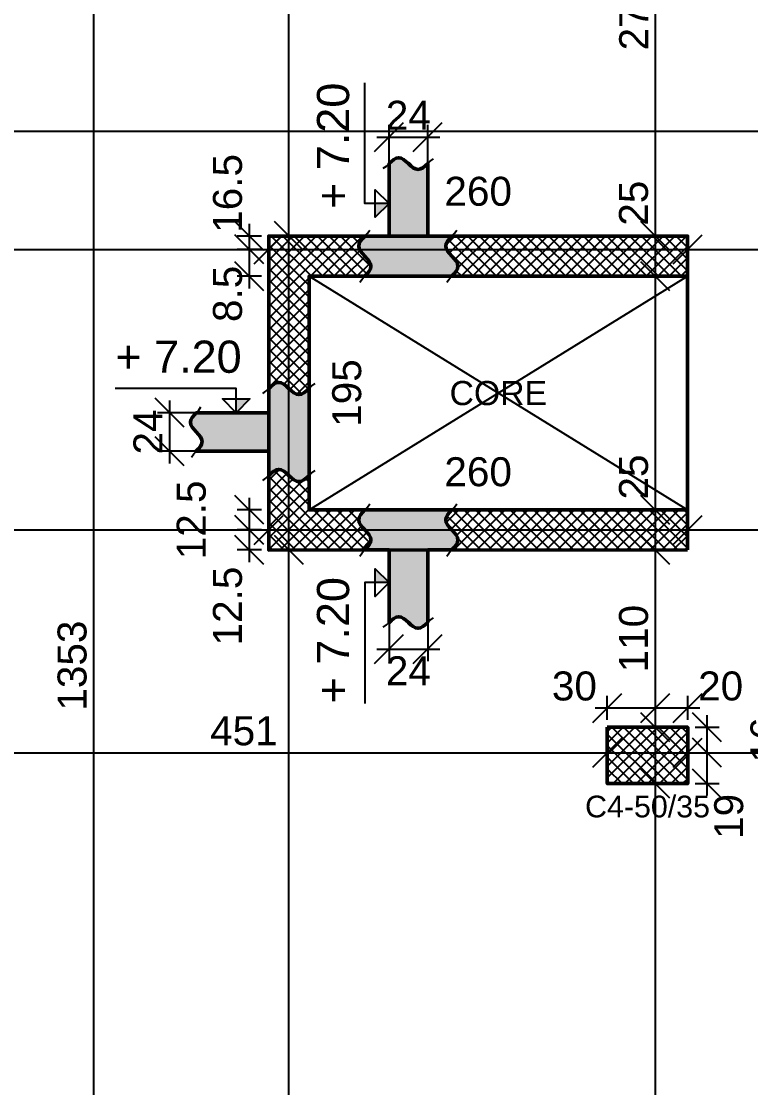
# Model space of a CAD drawing. Header units: millimetres. Extents: x -231 to 4719, y -2977 to 4533.
# Drawn here: x 434 to 887, y 3048 to 3711 of the extents above; entities that cross this region are included whole.
import ezdxf
from ezdxf.enums import TextEntityAlignment as Align

# ---------------------------------------------------------------- set-up
doc = ezdxf.new("R2010")
doc.units = ezdxf.units.MM
for name, color, linetype, lineweight in [('COLUMN', 4, 'Continuous', 50), ('OPENING', 90, 'Continuous', 50), ('WALL', 1, 'Continuous', 50)]:
    doc.layers.add(name, color=color, linetype=linetype, lineweight=lineweight)
for name, color, linetype in [('FW_AXIS', 7, 'Continuous'), ('FW_COLUMN_HATCH', 8, 'Continuous'), ('FW_DIM', 7, 'Continuous'), ('FW_OPENING', 1, 'Continuous'), ('FW_TEXT', 7, 'Continuous'), ('FW_WALL_HATCH', 8, 'Continuous'), ('FW_WALL_SECTION', 8, 'Continuous')]:
    doc.layers.add(name, color=color, linetype=linetype)
doc.styles.add('REBAR_TXT', font='arial.ttf')
doc.styles.get("Standard").update_dxf_attribs({"font": 'arial.ttf'})
doc.dimstyles.new('FW_DIM', dxfattribs={"dimtxt": 18, "dimasz": 9, "dimexe": 7.5, "dimexo": 4.5, "dimgap": 4.5, "dimtad": 1, "dimdec": 0, "dimtxsty": 'Standard', "dimtsz": 9, "dimcen": 2.5, "dimdle": 7.5, "dimclrd": 256, "dimclre": 256, "dimclrt": 7, "dimazin": 3, "dimtfac": 1, "dimtmove": 2, "dimatfit": 3})

# ---------------------------------------------------------------- blocks, each defined once
blk = doc.blocks.new('_OBLIQUE')
at = {"color": 0, "linetype": 'BYBLOCK'}
blk.add_line((-0.5, -0.5), (0.5, 0.5), dxfattribs=at)
blk = doc.blocks.new('*D4')
for p, q in [((662.7, 3377.88), (662.7, 3313.38)), ((686.7, 3377.88), (686.7, 3313.38)), ((655.2, 3320.88), (694.2, 3320.88))]:
    blk.add_line(p, q)
at = {"layer": 'Defpoints'}
for p in [(662.7, 3382.38), (686.7, 3382.38), (662.7, 3320.88)]:
    blk.add_point(p, dxfattribs=at)
at = {"layer": 'FW_DIM', "xscale": 18, "yscale": 18}
for p in [(662.7, 3320.88), (686.7, 3320.88)]:
    blk.add_blockref('_OBLIQUE', p, dxfattribs=at)
at = {"layer": 'FW_DIM', "color": 7, "insert": (674.7, 3307.38), "char_height": 18, "attachment_point": 5}
blk.add_mtext('24', dxfattribs=at)
blk = doc.blocks.new('*D5')
for p, q in [((662.7, 3581.83), (662.7, 3646.33)), ((686.7, 3581.83), (686.7, 3646.33)), ((655.2, 3638.83), (694.2, 3638.83))]:
    blk.add_line(p, q)
at = {"layer": 'Defpoints'}
for p in [(662.7, 3638.83), (662.7, 3577.33), (686.7, 3577.33)]:
    blk.add_point(p, dxfattribs=at)
at = {"layer": 'FW_DIM', "xscale": 18, "yscale": 18}
for p in [(662.7, 3638.83), (686.7, 3638.83)]:
    blk.add_blockref('_OBLIQUE', p, dxfattribs=at)
at = {"layer": 'FW_DIM', "color": 7, "insert": (674.7, 3652.33), "char_height": 18, "attachment_point": 5}
blk.add_mtext('24', dxfattribs=at)
blk = doc.blocks.new('*D6')
for p, q in [((526.51, 3436.16), (526.51, 3475.16)), ((583.51, 3467.66), (519.01, 3467.66)), ((583.51, 3443.66), (519.01, 3443.66))]:
    blk.add_line(p, q)
at = {"layer": 'Defpoints'}
for p in [(588.01, 3467.66), (526.51, 3443.66), (588.01, 3443.66)]:
    blk.add_point(p, dxfattribs=at)
at = {"layer": 'FW_DIM', "xscale": 18, "yscale": 18, "rotation": 90}
for p in [(526.51, 3467.66), (526.51, 3443.66)]:
    blk.add_blockref('_OBLIQUE', p, dxfattribs=at)
at = {"layer": 'FW_DIM', "color": 7, "insert": (513.01, 3455.66), "char_height": 18, "attachment_point": 5, "rotation": 90}
blk.add_mtext('24', dxfattribs=at)
blk = doc.blocks.new('*D43')
for p, q in [((576.01, 3374.88), (576.01, 3402.35)), ((583.51, 3394.85), (568.51, 3394.85)), ((583.51, 3382.38), (568.51, 3382.38))]:
    blk.add_line(p, q)
at = {"layer": 'Defpoints'}
for p in [(588.01, 3394.85), (576.01, 3382.38), (588.01, 3382.38)]:
    blk.add_point(p, dxfattribs=at)
at = {"layer": 'FW_DIM', "xscale": 18, "yscale": 18, "rotation": 90}
for p in [(576.01, 3394.85), (576.01, 3382.38)]:
    blk.add_blockref('_OBLIQUE', p, dxfattribs=at)
at = {"layer": 'FW_DIM', "color": 7, "insert": (562.51, 3347.58), "char_height": 18, "attachment_point": 5, "rotation": 90}
blk.add_mtext('12.5', dxfattribs=at)
blk = doc.blocks.new('*D44')
for p, q in [((576.01, 3387.35), (576.01, 3414.82)), ((583.51, 3407.32), (568.51, 3407.32)), ((583.51, 3394.85), (568.51, 3394.85))]:
    blk.add_line(p, q)
at = {"layer": 'Defpoints'}
for p in [(588.01, 3407.32), (576.01, 3394.85), (588.01, 3394.85)]:
    blk.add_point(p, dxfattribs=at)
at = {"layer": 'FW_DIM', "xscale": 18, "yscale": 18, "rotation": 90}
for p in [(576.01, 3407.32), (576.01, 3394.85)]:
    blk.add_blockref('_OBLIQUE', p, dxfattribs=at)
at = {"layer": 'FW_DIM', "color": 7, "insert": (540.01, 3401.08), "char_height": 18, "attachment_point": 5, "rotation": 90}
blk.add_mtext('12.5', dxfattribs=at)
blk = doc.blocks.new('*D45')
for p, q in [((576.01, 3544.85), (576.01, 3576.52)), ((583.51, 3569.02), (568.51, 3569.02)), ((583.51, 3552.35), (568.51, 3552.35))]:
    blk.add_line(p, q)
at = {"layer": 'Defpoints'}
for p in [(588.01, 3569.02), (576.01, 3552.35), (588.01, 3552.35)]:
    blk.add_point(p, dxfattribs=at)
at = {"layer": 'FW_DIM', "xscale": 18, "yscale": 18, "rotation": 90}
for p in [(576.01, 3569.02), (576.01, 3552.35)]:
    blk.add_blockref('_OBLIQUE', p, dxfattribs=at)
at = {"layer": 'FW_DIM', "color": 7, "insert": (562.51, 3603.82), "char_height": 18, "attachment_point": 5, "rotation": 90}
blk.add_mtext('16.5', dxfattribs=at)
blk = doc.blocks.new('*D46')
for p, q in [((576.01, 3561.52), (576.01, 3584.83)), ((583.51, 3577.33), (568.51, 3577.33)), ((583.51, 3569.02), (568.51, 3569.02))]:
    blk.add_line(p, q)
at = {"layer": 'Defpoints'}
for p in [(588.01, 3577.33), (576.01, 3569.02), (588.01, 3569.02)]:
    blk.add_point(p, dxfattribs=at)
at = {"layer": 'FW_DIM', "xscale": 18, "yscale": 18, "rotation": 90}
for p in [(576.01, 3577.33), (576.01, 3569.02)]:
    blk.add_blockref('_OBLIQUE', p, dxfattribs=at)
at = {"layer": 'FW_DIM', "color": 7, "insert": (562.51, 3541.42), "char_height": 18, "attachment_point": 5, "rotation": 90}
blk.add_mtext('8.5', dxfattribs=at)
blk = doc.blocks.new('*D69')
for p, q in [((798.2, 3276.82), (798.2, 3291.82)), ((828.11, 3276.82), (828.11, 3291.82)), ((790.7, 3284.32), (835.61, 3284.32))]:
    blk.add_line(p, q)
at = {"layer": 'Defpoints'}
for p in [(798.2, 3284.32), (798.2, 3272.32), (828.11, 3272.32)]:
    blk.add_point(p, dxfattribs=at)
at = {"layer": 'FW_DIM', "xscale": 18, "yscale": 18}
for p in [(798.2, 3284.32), (828.11, 3284.32)]:
    blk.add_blockref('_OBLIQUE', p, dxfattribs=at)
at = {"layer": 'FW_DIM', "color": 7, "insert": (777.8, 3297.82), "char_height": 18, "attachment_point": 5}
blk.add_mtext('30', dxfattribs=at)
blk = doc.blocks.new('*D70')
for p, q in [((828.11, 3276.82), (828.11, 3291.82)), ((848.21, 3276.82), (848.21, 3291.82)), ((820.61, 3284.32), (855.71, 3284.32))]:
    blk.add_line(p, q)
at = {"layer": 'Defpoints'}
for p in [(828.11, 3284.32), (828.11, 3272.32), (848.21, 3272.32)]:
    blk.add_point(p, dxfattribs=at)
at = {"layer": 'FW_DIM', "xscale": 18, "yscale": 18}
for p in [(828.11, 3284.32), (848.21, 3284.32)]:
    blk.add_blockref('_OBLIQUE', p, dxfattribs=at)
at = {"layer": 'FW_DIM', "color": 7, "insert": (868.61, 3297.82), "char_height": 18, "attachment_point": 5}
blk.add_mtext('20', dxfattribs=at)
blk = doc.blocks.new('*D71')
for p, q in [((860.21, 3229.84), (860.21, 3263.99)), ((852.71, 3256.49), (867.71, 3256.49)), ((852.71, 3237.34), (867.71, 3237.34))]:
    blk.add_line(p, q)
at = {"layer": 'Defpoints'}
for p in [(848.21, 3256.49), (848.21, 3237.34), (860.21, 3237.34)]:
    blk.add_point(p, dxfattribs=at)
at = {"layer": 'FW_DIM', "xscale": 18, "yscale": 18, "rotation": 90}
for p in [(860.21, 3256.49), (860.21, 3237.34)]:
    blk.add_blockref('_OBLIQUE', p, dxfattribs=at)
at = {"layer": 'FW_DIM', "color": 7, "insert": (873.71, 3216.94), "char_height": 18, "attachment_point": 5, "rotation": 90}
blk.add_mtext('19', dxfattribs=at)
blk = doc.blocks.new('*D72')
for p, q in [((860.21, 3248.99), (860.21, 3279.82)), ((852.71, 3272.32), (867.71, 3272.32)), ((852.71, 3256.49), (867.71, 3256.49))]:
    blk.add_line(p, q)
at = {"layer": 'Defpoints'}
for p in [(848.21, 3272.32), (848.21, 3256.49), (860.21, 3256.49)]:
    blk.add_point(p, dxfattribs=at)
at = {"layer": 'FW_DIM', "xscale": 18, "yscale": 18, "rotation": 90}
for p in [(860.21, 3272.32), (860.21, 3256.49)]:
    blk.add_blockref('_OBLIQUE', p, dxfattribs=at)
at = {"layer": 'FW_DIM', "color": 7, "insert": (896.21, 3264.4), "char_height": 18, "attachment_point": 5, "rotation": 90}
blk.add_mtext('16', dxfattribs=at)
blk = doc.blocks.new('*D82')
for p, q in [((347, 3260.99), (347, 3263.99)), ((798.2, 3260.99), (798.2, 3263.99)), ((339.5, 3256.49), (805.7, 3256.49))]:
    blk.add_line(p, q)
at = {"layer": 'Defpoints'}
for p in [(347, 3256.49), (347, 3256.49), (798.2, 3256.49)]:
    blk.add_point(p, dxfattribs=at)
at = {"layer": 'FW_DIM', "xscale": 18, "yscale": 18}
for p in [(347, 3256.49), (798.2, 3256.49)]:
    blk.add_blockref('_OBLIQUE', p, dxfattribs=at)
at = {"layer": 'FW_DIM', "color": 7, "insert": (572.6, 3269.99), "char_height": 18, "attachment_point": 5}
blk.add_mtext('451', dxfattribs=at)
blk = doc.blocks.new('*D83')
for p, q in [((798.2, 3260.99), (798.2, 3263.99)), ((848.21, 3260.99), (848.21, 3263.99)), ((790.7, 3256.49), (855.71, 3256.49))]:
    blk.add_line(p, q)
at = {"layer": 'Defpoints'}
for p in [(798.2, 3256.49), (798.2, 3256.49), (848.21, 3256.49)]:
    blk.add_point(p, dxfattribs=at)
at = {"layer": 'FW_DIM', "xscale": 18, "yscale": 18}
for p in [(798.2, 3256.49), (848.21, 3256.49)]:
    blk.add_blockref('_OBLIQUE', p, dxfattribs=at)
blk = doc.blocks.new('*D84')
for p, q in [((848.21, 3260.99), (848.21, 3263.99)), ((997.99, 3260.99), (997.99, 3263.99)), ((840.71, 3256.49), (1005.49, 3256.49))]:
    blk.add_line(p, q)
at = {"layer": 'Defpoints'}
for p in [(848.21, 3256.49), (848.21, 3256.49), (997.99, 3256.49)]:
    blk.add_point(p, dxfattribs=at)
at = {"layer": 'FW_DIM', "xscale": 18, "yscale": 18}
for p in [(848.21, 3256.49), (997.99, 3256.49)]:
    blk.add_blockref('_OBLIQUE', p, dxfattribs=at)
at = {"layer": 'FW_DIM', "color": 7, "insert": (963.34, 3242.99), "char_height": 18, "attachment_point": 5}
blk.add_mtext('150', dxfattribs=at)
blk = doc.blocks.new('*D88')
for p, q in [((0, 3399.35), (0, 3402.35)), ((588.01, 3399.35), (588.01, 3402.35)), ((-7.5, 3394.85), (595.51, 3394.85))]:
    blk.add_line(p, q)
at = {"layer": 'Defpoints'}
for p in [(0, 3394.85), (0, 3394.85), (588.01, 3394.85)]:
    blk.add_point(p, dxfattribs=at)
at = {"layer": 'FW_DIM', "xscale": 18, "yscale": 18}
for p in [(0, 3394.85), (588.01, 3394.85)]:
    blk.add_blockref('_OBLIQUE', p, dxfattribs=at)
at = {"layer": 'FW_DIM', "color": 7, "insert": (294.01, 3408.35), "char_height": 18, "attachment_point": 5}
blk.add_mtext('588', dxfattribs=at)
blk = doc.blocks.new('*D89')
for p, q in [((588.01, 3399.35), (588.01, 3402.35)), ((848.07, 3399.35), (848.07, 3402.35)), ((580.51, 3394.85), (855.57, 3394.85))]:
    blk.add_line(p, q)
at = {"layer": 'Defpoints'}
for p in [(588.01, 3394.85), (588.01, 3394.85), (848.07, 3394.85)]:
    blk.add_point(p, dxfattribs=at)
at = {"layer": 'FW_DIM', "xscale": 18, "yscale": 18}
for p in [(588.01, 3394.85), (848.07, 3394.85)]:
    blk.add_blockref('_OBLIQUE', p, dxfattribs=at)
at = {"layer": 'FW_DIM', "color": 7, "insert": (718.04, 3430.85), "char_height": 18, "attachment_point": 5}
blk.add_mtext('260', dxfattribs=at)
blk = doc.blocks.new('*D90')
for p, q in [((848.07, 3399.35), (848.07, 3402.35)), ((998.01, 3399.35), (998.01, 3402.35)), ((840.57, 3394.85), (1005.51, 3394.85))]:
    blk.add_line(p, q)
at = {"layer": 'Defpoints'}
for p in [(848.07, 3394.85), (848.07, 3394.85), (998.01, 3394.85)]:
    blk.add_point(p, dxfattribs=at)
at = {"layer": 'FW_DIM', "xscale": 18, "yscale": 18}
for p in [(848.07, 3394.85), (998.01, 3394.85)]:
    blk.add_blockref('_OBLIQUE', p, dxfattribs=at)
at = {"layer": 'FW_DIM', "color": 7, "insert": (963.34, 3408.35), "char_height": 18, "attachment_point": 5}
blk.add_mtext('150', dxfattribs=at)
blk = doc.blocks.new('*D92')
for p, q in [((217.67, 3573.52), (217.67, 3576.52)), ((588.01, 3573.52), (588.01, 3576.52)), ((210.17, 3569.02), (595.51, 3569.02))]:
    blk.add_line(p, q)
at = {"layer": 'Defpoints'}
for p in [(217.67, 3569.02), (217.67, 3569.02), (588.01, 3569.02)]:
    blk.add_point(p, dxfattribs=at)
at = {"layer": 'FW_DIM', "xscale": 18, "yscale": 18}
for p in [(217.67, 3569.02), (588.01, 3569.02)]:
    blk.add_blockref('_OBLIQUE', p, dxfattribs=at)
at = {"layer": 'FW_DIM', "color": 7, "insert": (402.84, 3582.52), "char_height": 18, "attachment_point": 5}
blk.add_mtext('370', dxfattribs=at)
blk = doc.blocks.new('*D93')
for p, q in [((588.01, 3573.52), (588.01, 3576.52)), ((848.1, 3573.52), (848.1, 3576.52)), ((580.51, 3569.02), (855.6, 3569.02))]:
    blk.add_line(p, q)
at = {"layer": 'Defpoints'}
for p in [(588.01, 3569.02), (588.01, 3569.02), (848.1, 3569.02)]:
    blk.add_point(p, dxfattribs=at)
at = {"layer": 'FW_DIM', "xscale": 18, "yscale": 18}
for p in [(588.01, 3569.02), (848.1, 3569.02)]:
    blk.add_blockref('_OBLIQUE', p, dxfattribs=at)
at = {"layer": 'FW_DIM', "color": 7, "insert": (718.06, 3605.02), "char_height": 18, "attachment_point": 5}
blk.add_mtext('260', dxfattribs=at)
blk = doc.blocks.new('*D94')
for p, q in [((848.1, 3573.52), (848.1, 3576.52)), ((998.01, 3573.52), (998.01, 3576.52)), ((840.6, 3569.02), (1005.51, 3569.02))]:
    blk.add_line(p, q)
at = {"layer": 'Defpoints'}
for p in [(848.1, 3569.02), (848.1, 3569.02), (998.01, 3569.02)]:
    blk.add_point(p, dxfattribs=at)
at = {"layer": 'FW_DIM', "xscale": 18, "yscale": 18}
for p in [(848.1, 3569.02), (998.01, 3569.02)]:
    blk.add_blockref('_OBLIQUE', p, dxfattribs=at)
at = {"layer": 'FW_DIM', "color": 7, "insert": (923.06, 3582.52), "char_height": 18, "attachment_point": 5}
blk.add_mtext('150', dxfattribs=at)
blk = doc.blocks.new('*D99')
for p, q in [((307.81, 3646.92), (307.81, 3649.92)), ((1568.99, 3646.92), (1568.99, 3649.92)), ((300.31, 3642.42), (1576.49, 3642.42))]:
    blk.add_line(p, q)
at = {"layer": 'Defpoints'}
for p in [(307.81, 3642.42), (307.81, 3642.42), (1568.99, 3642.42)]:
    blk.add_point(p, dxfattribs=at)
at = {"layer": 'FW_DIM', "xscale": 18, "yscale": 18}
for p in [(307.81, 3642.42), (1568.99, 3642.42)]:
    blk.add_blockref('_OBLIQUE', p, dxfattribs=at)
at = {"layer": 'FW_DIM', "color": 7, "insert": (938.4, 3655.92), "char_height": 18, "attachment_point": 5}
blk.add_mtext('1261', dxfattribs=at)
blk = doc.blocks.new('*D117')
for p, q in [((479.51, 2626.33), (479.51, 3994.81)), ((475.01, 3987.31), (472.01, 3987.31)), ((475.01, 2633.83), (472.01, 2633.83))]:
    blk.add_line(p, q)
at = {"layer": 'Defpoints'}
for p in [(479.51, 3987.31), (479.51, 2633.83), (479.51, 2633.83)]:
    blk.add_point(p, dxfattribs=at)
at = {"layer": 'FW_DIM', "xscale": 18, "yscale": 18, "rotation": 90}
for p in [(479.51, 3987.31), (479.51, 2633.83)]:
    blk.add_blockref('_OBLIQUE', p, dxfattribs=at)
at = {"layer": 'FW_DIM', "color": 7, "insert": (466.01, 3310.57), "char_height": 18, "attachment_point": 5, "rotation": 90}
blk.add_mtext('1353', dxfattribs=at)
blk = doc.blocks.new('*D121')
for p, q in [((600.53, 2645.35), (600.53, 3389.86)), ((596.03, 3382.36), (593.03, 3382.36)), ((596.03, 2652.85), (593.03, 2652.85))]:
    blk.add_line(p, q)
at = {"layer": 'Defpoints'}
for p in [(600.53, 3382.36), (600.53, 2652.85), (600.53, 2652.85)]:
    blk.add_point(p, dxfattribs=at)
at = {"layer": 'FW_DIM', "xscale": 18, "yscale": 18, "rotation": 90}
for p in [(600.53, 3382.36), (600.53, 2652.85)]:
    blk.add_blockref('_OBLIQUE', p, dxfattribs=at)
at = {"layer": 'FW_DIM', "color": 7, "insert": (587.03, 3017.61), "char_height": 18, "attachment_point": 5, "rotation": 90}
blk.add_mtext('730', dxfattribs=at)
blk = doc.blocks.new('*D122')
for p, q in [((600.53, 3374.86), (600.53, 3584.83)), ((596.03, 3577.33), (593.03, 3577.33)), ((596.03, 3382.36), (593.03, 3382.36))]:
    blk.add_line(p, q)
at = {"layer": 'Defpoints'}
for p in [(600.53, 3577.33), (600.53, 3382.36), (600.53, 3382.36)]:
    blk.add_point(p, dxfattribs=at)
at = {"layer": 'FW_DIM', "xscale": 18, "yscale": 18, "rotation": 90}
for p in [(600.53, 3577.33), (600.53, 3382.36)]:
    blk.add_blockref('_OBLIQUE', p, dxfattribs=at)
at = {"layer": 'FW_DIM', "color": 7, "insert": (636.53, 3479.85), "char_height": 18, "attachment_point": 5, "rotation": 90}
blk.add_mtext('195', dxfattribs=at)
blk = doc.blocks.new('*D123')
for p, q in [((600.53, 3569.83), (600.53, 4214.79)), ((596.03, 4207.29), (593.03, 4207.29)), ((596.03, 3577.33), (593.03, 3577.33))]:
    blk.add_line(p, q)
at = {"layer": 'Defpoints'}
for p in [(600.53, 4207.29), (600.53, 3577.33), (600.53, 3577.33)]:
    blk.add_point(p, dxfattribs=at)
at = {"layer": 'FW_DIM', "xscale": 18, "yscale": 18, "rotation": 90}
for p in [(600.53, 4207.29), (600.53, 3577.33)]:
    blk.add_blockref('_OBLIQUE', p, dxfattribs=at)
at = {"layer": 'FW_DIM', "color": 7, "insert": (587.03, 3892.31), "char_height": 18, "attachment_point": 5, "rotation": 90}
blk.add_mtext('630', dxfattribs=at)
blk = doc.blocks.new('*D125')
for p, q in [((828.11, 2645.35), (828.11, 3244.84)), ((823.61, 3237.34), (820.61, 3237.34)), ((823.61, 2652.85), (820.61, 2652.85))]:
    blk.add_line(p, q)
at = {"layer": 'Defpoints'}
for p in [(828.11, 3237.34), (828.11, 2652.85), (828.11, 2652.85)]:
    blk.add_point(p, dxfattribs=at)
at = {"layer": 'FW_DIM', "xscale": 18, "yscale": 18, "rotation": 90}
for p in [(828.11, 3237.34), (828.11, 2652.85)]:
    blk.add_blockref('_OBLIQUE', p, dxfattribs=at)
at = {"layer": 'FW_DIM', "color": 7, "insert": (814.61, 2838.04), "char_height": 18, "attachment_point": 5, "rotation": 90}
blk.add_mtext('584', dxfattribs=at)
blk = doc.blocks.new('*D126')
for p, q in [((828.11, 3229.84), (828.11, 3279.82)), ((823.61, 3272.32), (820.61, 3272.32)), ((823.61, 3237.34), (820.61, 3237.34))]:
    blk.add_line(p, q)
at = {"layer": 'Defpoints'}
for p in [(828.11, 3272.32), (828.11, 3237.34), (828.11, 3237.34)]:
    blk.add_point(p, dxfattribs=at)
at = {"layer": 'FW_DIM', "xscale": 18, "yscale": 18, "rotation": 90}
for p in [(828.11, 3272.32), (828.11, 3237.34)]:
    blk.add_blockref('_OBLIQUE', p, dxfattribs=at)
blk = doc.blocks.new('*D127')
for p, q in [((828.11, 3264.82), (828.11, 3389.88)), ((823.61, 3382.38), (820.61, 3382.38)), ((823.61, 3272.32), (820.61, 3272.32))]:
    blk.add_line(p, q)
at = {"layer": 'Defpoints'}
for p in [(828.11, 3382.38), (828.11, 3272.32), (828.11, 3272.32)]:
    blk.add_point(p, dxfattribs=at)
at = {"layer": 'FW_DIM', "xscale": 18, "yscale": 18, "rotation": 90}
for p in [(828.11, 3382.38), (828.11, 3272.32)]:
    blk.add_blockref('_OBLIQUE', p, dxfattribs=at)
at = {"layer": 'FW_DIM', "color": 7, "insert": (814.61, 3327.35), "char_height": 18, "attachment_point": 5, "rotation": 90}
blk.add_mtext('110', dxfattribs=at)
blk = doc.blocks.new('*D128')
for p, q in [((828.11, 3374.88), (828.11, 3414.81)), ((823.61, 3407.31), (820.61, 3407.31)), ((823.61, 3382.38), (820.61, 3382.38))]:
    blk.add_line(p, q)
at = {"layer": 'Defpoints'}
for p in [(828.11, 3407.31), (828.11, 3382.38), (828.11, 3382.38)]:
    blk.add_point(p, dxfattribs=at)
at = {"layer": 'FW_DIM', "xscale": 18, "yscale": 18, "rotation": 90}
for p in [(828.11, 3407.31), (828.11, 3382.38)]:
    blk.add_blockref('_OBLIQUE', p, dxfattribs=at)
at = {"layer": 'FW_DIM', "color": 7, "insert": (814.61, 3427.71), "char_height": 18, "attachment_point": 5, "rotation": 90}
blk.add_mtext('25', dxfattribs=at)
blk = doc.blocks.new('*D129')
for p, q in [((828.11, 3544.85), (828.11, 3584.83)), ((823.61, 3577.33), (820.61, 3577.33)), ((823.61, 3552.35), (820.61, 3552.35))]:
    blk.add_line(p, q)
at = {"layer": 'Defpoints'}
for p in [(828.11, 3577.33), (828.11, 3552.35), (828.11, 3552.35)]:
    blk.add_point(p, dxfattribs=at)
at = {"layer": 'FW_DIM', "xscale": 18, "yscale": 18, "rotation": 90}
for p in [(828.11, 3577.33), (828.11, 3552.35)]:
    blk.add_blockref('_OBLIQUE', p, dxfattribs=at)
at = {"layer": 'FW_DIM', "color": 7, "insert": (814.61, 3597.73), "char_height": 18, "attachment_point": 5, "rotation": 90}
blk.add_mtext('25', dxfattribs=at)
blk = doc.blocks.new('*D130')
for p, q in [((828.11, 3569.83), (828.11, 3857.33)), ((823.61, 3849.83), (820.61, 3849.83)), ((823.61, 3577.33), (820.61, 3577.33))]:
    blk.add_line(p, q)
at = {"layer": 'Defpoints'}
for p in [(828.11, 3849.83), (828.11, 3577.33), (828.11, 3577.33)]:
    blk.add_point(p, dxfattribs=at)
at = {"layer": 'FW_DIM', "xscale": 18, "yscale": 18, "rotation": 90}
for p in [(828.11, 3849.83), (828.11, 3577.33)]:
    blk.add_blockref('_OBLIQUE', p, dxfattribs=at)
at = {"layer": 'FW_DIM', "color": 7, "insert": (814.61, 3713.58), "char_height": 18, "attachment_point": 5, "rotation": 90}
blk.add_mtext('272', dxfattribs=at)

msp = doc.modelspace()

# ---------------------------------------------------------------- hatches: boundary and pattern name
at = {"layer": 'FW_COLUMN_HATCH'}
h = msp.add_hatch(dxfattribs=at)
h.set_pattern_fill('ANSI37', scale=1.6)
h.paths.add_polyline_path([(798.2, 3272.32), (848.21, 3272.32), (848.21, 3237.34), (798.2, 3237.34), (798.2, 3272.32)])
at = {"layer": 'FW_WALL_HATCH'}
h = msp.add_hatch(dxfattribs=at)
h.set_pattern_fill('ANSI37', scale=1.6)
h.paths.add_polyline_path([(613.04, 3552.35), (613.04, 3482.66), (611.48, 3481.23), (609.91, 3480.01), (608.35, 3479.19), (606.79, 3478.91), (605.22, 3479.19), (603.66, 3480.01), (602.09, 3481.23), (600.53, 3482.66), (598.96, 3484.1), (597.4, 3485.32), (595.83, 3486.13), (594.27, 3486.42), (592.71, 3486.13), (591.14, 3485.32), (589.58, 3484.1), (588.01, 3482.66), (588.01, 3577.33), (647.7, 3577.33), (646.27, 3575.77), (645.05, 3574.21), (644.24, 3572.65), (643.95, 3571.09), (644.24, 3569.53), (645.05, 3567.96), (646.27, 3566.4), (647.7, 3564.84), (649.13, 3563.28), (650.35, 3561.72), (651.16, 3560.16), (651.45, 3558.6), (651.16, 3557.04), (650.35, 3555.48), (649.13, 3553.92), (647.7, 3552.35), (701.7, 3552.35), (703.13, 3553.92), (704.35, 3555.48), (705.16, 3557.04), (705.45, 3558.6), (705.16, 3560.16), (704.35, 3561.72), (703.13, 3563.28), (701.7, 3564.84), (700.27, 3566.4), (699.05, 3567.96), (698.24, 3569.53), (697.95, 3571.09), (698.24, 3572.65), (699.05, 3574.21), (700.27, 3575.77), (701.7, 3577.33), (848.1, 3577.33), (848.1, 3552.35), (613.04, 3552.35)])
h = msp.add_hatch(dxfattribs=at)
h.set_pattern_fill('ANSI37', scale=1.6)
h.paths.add_polyline_path([(613.04, 3407.31), (647.7, 3407.31), (646.27, 3405.76), (645.05, 3404.2), (644.24, 3402.64), (643.96, 3401.08), (644.24, 3399.52), (645.05, 3397.96), (646.27, 3396.41), (647.7, 3394.85), (649.13, 3393.29), (650.34, 3391.73), (651.16, 3390.17), (651.44, 3388.61), (651.16, 3387.05), (650.34, 3385.49), (649.13, 3383.94), (647.7, 3382.38), (662.7, 3382.38), (662.7, 3382.37), (588.01, 3382.36), (588.01, 3428.66), (589.58, 3430.1), (591.14, 3431.32), (592.71, 3432.13), (594.27, 3432.42), (595.83, 3432.13), (597.4, 3431.32), (598.96, 3430.1), (600.53, 3428.66), (602.09, 3427.23), (603.66, 3426.01), (605.22, 3425.19), (606.79, 3424.91), (608.35, 3425.19), (609.91, 3426.01), (611.48, 3427.23), (613.04, 3428.66), (613.04, 3407.31)])
h = msp.add_hatch(dxfattribs=at)
h.set_pattern_fill('ANSI37', scale=1.6)
h.paths.add_polyline_path([(848.07, 3407.33), (848.07, 3407.31), (848.07, 3382.39), (847.99, 3382.39), (686.7, 3382.37), (686.7, 3382.38), (701.7, 3382.38), (703.13, 3383.94), (704.34, 3385.49), (705.16, 3387.05), (705.44, 3388.61), (705.16, 3390.17), (704.34, 3391.73), (703.13, 3393.29), (701.7, 3394.85), (700.27, 3396.41), (699.05, 3397.96), (698.24, 3399.52), (697.96, 3401.08), (698.24, 3402.64), (699.05, 3404.2), (700.27, 3405.76), (701.7, 3407.32), (691.38, 3407.32), (848.07, 3407.33)])
at = {"layer": 'FW_WALL_SECTION'}
h = msp.add_hatch(color=8, dxfattribs=at)
h.dxf.hatch_style = 1
h.paths.add_polyline_path([(647.7, 3552.35), (649.13, 3553.92), (650.35, 3555.48), (651.16, 3557.04), (651.45, 3558.6), (651.16, 3560.16), (650.35, 3561.72), (649.13, 3563.28), (647.7, 3564.84), (646.27, 3566.4), (645.05, 3567.96), (644.24, 3569.53), (643.95, 3571.09), (644.24, 3572.65), (645.05, 3574.21), (646.27, 3575.77), (647.7, 3577.33), (662.7, 3577.33), (662.7, 3622.33), (664.2, 3623.71), (665.7, 3624.88), (667.2, 3625.66), (668.7, 3625.93), (670.2, 3625.66), (671.7, 3624.88), (673.2, 3623.71), (674.7, 3622.33), (676.2, 3620.95), (677.7, 3619.79), (679.2, 3619.01), (680.7, 3618.73), (682.2, 3619.01), (683.7, 3619.79), (685.2, 3620.95), (686.7, 3622.33), (686.7, 3577.33), (701.7, 3577.33), (700.27, 3575.77), (699.05, 3574.21), (698.24, 3572.65), (697.95, 3571.09), (698.24, 3569.53), (699.05, 3567.96), (700.27, 3566.4), (701.7, 3564.84), (703.13, 3563.28), (704.35, 3561.72), (705.16, 3560.16), (705.45, 3558.6), (705.16, 3557.04), (704.35, 3555.48), (703.13, 3553.92), (701.7, 3552.35), (647.7, 3552.35)])
h = msp.add_hatch(color=7, dxfattribs=at)
h.dxf.hatch_style = 1
h.paths.add_polyline_path([(662.7, 3597.58), (654.15, 3589.03), (654.15, 3597.58)])
h = msp.add_hatch(color=8, dxfattribs=at)
h.dxf.hatch_style = 1
h.paths.add_polyline_path([(543.01, 3443.66), (544.39, 3445.16), (545.56, 3446.66), (546.34, 3448.16), (546.61, 3449.66), (546.34, 3451.16), (545.56, 3452.66), (544.39, 3454.16), (543.01, 3455.66), (541.64, 3457.16), (540.47, 3458.66), (539.69, 3460.16), (539.41, 3461.66), (539.69, 3463.16), (540.47, 3464.66), (541.64, 3466.16), (543.01, 3467.66), (588.01, 3467.66), (588.01, 3482.66), (589.58, 3484.1), (591.14, 3485.32), (592.71, 3486.13), (594.27, 3486.42), (595.83, 3486.13), (597.4, 3485.32), (598.96, 3484.1), (600.53, 3482.66), (602.09, 3481.23), (603.66, 3480.01), (605.22, 3479.19), (606.79, 3478.91), (608.35, 3479.19), (609.91, 3480.01), (611.48, 3481.23), (613.04, 3482.66), (613.04, 3428.66), (611.48, 3427.23), (609.91, 3426.01), (608.35, 3425.19), (606.79, 3424.91), (605.22, 3425.19), (603.66, 3426.01), (602.09, 3427.23), (600.53, 3428.66), (598.96, 3430.1), (597.4, 3431.32), (595.83, 3432.13), (594.27, 3432.42), (592.71, 3432.13), (591.14, 3431.32), (589.58, 3430.1), (588.01, 3428.66), (588.01, 3443.66), (543.01, 3443.66)])
h = msp.add_hatch(color=7, dxfattribs=at)
h.dxf.hatch_style = 1
h.paths.add_polyline_path([(567.76, 3467.66), (576.31, 3476.21), (567.76, 3476.21)])
h = msp.add_hatch(color=8, dxfattribs=at)
h.dxf.hatch_style = 1
h.paths.add_polyline_path([(686.7, 3337.38), (685.2, 3336), (683.7, 3334.83), (682.2, 3334.05), (680.7, 3333.78), (679.2, 3334.05), (677.7, 3334.83), (676.2, 3336), (674.7, 3337.38), (673.2, 3338.75), (671.7, 3339.92), (670.2, 3340.7), (668.7, 3340.98), (667.2, 3340.7), (665.7, 3339.92), (664.2, 3338.75), (662.7, 3337.38), (662.7, 3382.38), (647.7, 3382.38), (649.13, 3383.94), (650.34, 3385.49), (651.16, 3387.05), (651.44, 3388.61), (651.16, 3390.17), (650.34, 3391.73), (649.13, 3393.29), (647.7, 3394.85), (646.27, 3396.41), (645.05, 3397.96), (644.24, 3399.52), (643.96, 3401.08), (644.24, 3402.64), (645.05, 3404.2), (646.27, 3405.76), (647.7, 3407.32), (701.7, 3407.32), (700.27, 3405.76), (699.05, 3404.2), (698.24, 3402.64), (697.96, 3401.08), (698.24, 3399.52), (699.05, 3397.96), (700.27, 3396.41), (701.7, 3394.85), (703.13, 3393.29), (704.34, 3391.73), (705.16, 3390.17), (705.44, 3388.61), (705.16, 3387.05), (704.34, 3385.49), (703.13, 3383.94), (701.7, 3382.38), (686.7, 3382.38), (686.7, 3337.38)])
h = msp.add_hatch(color=7, dxfattribs=at)
h.dxf.hatch_style = 1
h.paths.add_polyline_path([(662.7, 3362.13), (654.15, 3370.68), (654.15, 3362.13)])

# ---------------------------------------------------------------- linework, layer by layer
at = {"layer": 'COLUMN'}
msp.add_lwpolyline([(798.2, 3272.32), (848.21, 3272.32), (848.21, 3237.34), (798.2, 3237.34)], close=True, dxfattribs=at)
at = {"layer": 'FW_AXIS', "color": 8}
for p, q in [((479.51, 2617.31), (479.51, 4207.31)), ((600.53, 2617.31), (600.53, 4207.31)), ((828.11, 2617.31), (828.11, 4207.31)), ((0, 3642.42), (1569.04, 3642.42)), ((0, 3569.02), (1569.04, 3569.02)), ((0, 3394.85), (1569.04, 3394.85)), ((0, 3256.49), (1569.04, 3256.49))]:
    msp.add_line(p, q, dxfattribs=at)
at = {"layer": 'FW_OPENING'}
for p, q in [((613.04, 3407.31), (848.1, 3552.35)), ((613.04, 3552.35), (848.1, 3407.31))]:
    msp.add_line(p, q, dxfattribs=at)
at = {"layer": 'FW_WALL_SECTION'}
for points in [[(662.7, 3597.58), (647.7, 3597.58), (647.7, 3672.58)], [(567.76, 3467.66), (567.76, 3482.66), (492.76, 3482.66)], [(662.7, 3362.13), (647.7, 3362.13), (647.7, 3287.13)]]:
    msp.add_lwpolyline(points, dxfattribs=at)
at = {"layer": 'FW_WALL_SECTION', "lineweight": 50}
for points in [[(647.7, 3552.35), (649.13, 3553.92), (650.35, 3555.48), (651.16, 3557.04), (651.45, 3558.6), (651.16, 3560.16), (650.35, 3561.72), (649.13, 3563.28), (647.7, 3564.84), (646.27, 3566.4), (645.05, 3567.96), (644.24, 3569.53), (643.95, 3571.09), (644.24, 3572.65), (645.05, 3574.21), (646.27, 3575.77), (647.7, 3577.33), (662.7, 3577.33), (662.7, 3622.33), (664.2, 3623.71), (665.7, 3624.88), (667.2, 3625.66), (668.7, 3625.93), (670.2, 3625.66), (671.7, 3624.88), (673.2, 3623.71), (674.7, 3622.33), (676.2, 3620.95), (677.7, 3619.79), (679.2, 3619.01), (680.7, 3618.73), (682.2, 3619.01), (683.7, 3619.79), (685.2, 3620.95), (686.7, 3622.33), (686.7, 3577.33), (701.7, 3577.33), (700.27, 3575.77), (699.05, 3574.21), (698.24, 3572.65), (697.95, 3571.09), (698.24, 3569.53), (699.05, 3567.96), (700.27, 3566.4), (701.7, 3564.84), (703.13, 3563.28), (704.35, 3561.72), (705.16, 3560.16), (705.45, 3558.6), (705.16, 3557.04), (704.35, 3555.48), (703.13, 3553.92), (701.7, 3552.35), (647.7, 3552.35)], [(543.01, 3443.66), (544.39, 3445.16), (545.56, 3446.66), (546.34, 3448.16), (546.61, 3449.66), (546.34, 3451.16), (545.56, 3452.66), (544.39, 3454.16), (543.01, 3455.66), (541.64, 3457.16), (540.47, 3458.66), (539.69, 3460.16), (539.41, 3461.66), (539.69, 3463.16), (540.47, 3464.66), (541.64, 3466.16), (543.01, 3467.66), (588.01, 3467.66), (588.01, 3482.66), (589.58, 3484.1), (591.14, 3485.32), (592.71, 3486.13), (594.27, 3486.42), (595.83, 3486.13), (597.4, 3485.32), (598.96, 3484.1), (600.53, 3482.66), (602.09, 3481.23), (603.66, 3480.01), (605.22, 3479.19), (606.79, 3478.91), (608.35, 3479.19), (609.91, 3480.01), (611.48, 3481.23), (613.04, 3482.66), (613.04, 3428.66), (611.48, 3427.23), (609.91, 3426.01), (608.35, 3425.19), (606.79, 3424.91), (605.22, 3425.19), (603.66, 3426.01), (602.09, 3427.23), (600.53, 3428.66), (598.96, 3430.1), (597.4, 3431.32), (595.83, 3432.13), (594.27, 3432.42), (592.71, 3432.13), (591.14, 3431.32), (589.58, 3430.1), (588.01, 3428.66), (588.01, 3443.66), (543.01, 3443.66)], [(686.7, 3337.38), (685.2, 3336), (683.7, 3334.83), (682.2, 3334.05), (680.7, 3333.78), (679.2, 3334.05), (677.7, 3334.83), (676.2, 3336), (674.7, 3337.38), (673.2, 3338.75), (671.7, 3339.92), (670.2, 3340.7), (668.7, 3340.98), (667.2, 3340.7), (665.7, 3339.92), (664.2, 3338.75), (662.7, 3337.38), (662.7, 3382.38), (647.7, 3382.38), (649.13, 3383.94), (650.34, 3385.49), (651.16, 3387.05), (651.44, 3388.61), (651.16, 3390.17), (650.34, 3391.73), (649.13, 3393.29), (647.7, 3394.85), (646.27, 3396.41), (645.05, 3397.96), (644.24, 3399.52), (643.96, 3401.08), (644.24, 3402.64), (645.05, 3404.2), (646.27, 3405.76), (647.7, 3407.32), (701.7, 3407.32), (700.27, 3405.76), (699.05, 3404.2), (698.24, 3402.64), (697.96, 3401.08), (698.24, 3399.52), (699.05, 3397.96), (700.27, 3396.41), (701.7, 3394.85), (703.13, 3393.29), (704.34, 3391.73), (705.16, 3390.17), (705.44, 3388.61), (705.16, 3387.05), (704.34, 3385.49), (703.13, 3383.94), (701.7, 3382.38), (686.7, 3382.38), (686.7, 3337.38)]]:
    msp.add_lwpolyline(points, close=True, dxfattribs=at)
at = {"layer": 'FW_WALL_SECTION', "lineweight": 25}
for points in [[(659.1, 3619.42), (661.05, 3620.82), (663, 3622.61), (664.95, 3624.33), (666.9, 3625.54), (668.85, 3625.93), (670.8, 3625.4), (672.75, 3624.09), (674.7, 3622.33), (676.65, 3620.57), (678.6, 3619.26), (680.55, 3618.73), (682.5, 3619.12), (684.45, 3620.33), (686.4, 3622.05), (688.35, 3623.84), (690.3, 3625.24)], [(644.67, 3548.61), (646.13, 3550.64), (647.99, 3552.67), (649.78, 3554.7), (651.04, 3556.73), (651.44, 3558.75), (650.89, 3560.78), (649.53, 3562.81), (647.7, 3564.84), (645.87, 3566.87), (644.5, 3568.9), (643.96, 3570.93), (644.36, 3572.96), (645.62, 3574.99), (647.41, 3577.02), (649.27, 3579.05), (650.73, 3581.08)], [(698.67, 3548.61), (700.13, 3550.64), (701.99, 3552.67), (703.78, 3554.7), (705.04, 3556.73), (705.44, 3558.75), (704.89, 3560.78), (703.53, 3562.81), (701.7, 3564.84), (699.87, 3566.87), (698.5, 3568.9), (697.96, 3570.93), (698.36, 3572.96), (699.62, 3574.99), (701.41, 3577.02), (703.27, 3579.05), (704.73, 3581.08)], [(584.26, 3479.63), (586.29, 3481.09), (588.33, 3482.96), (590.36, 3484.75), (592.39, 3486.01), (594.43, 3486.41), (596.46, 3485.86), (598.49, 3484.5), (600.53, 3482.66), (602.56, 3480.83), (604.6, 3479.46), (606.63, 3478.91), (608.66, 3479.32), (610.7, 3480.58), (612.73, 3482.37), (614.76, 3484.23), (616.8, 3485.7)], [(540.1, 3440.06), (541.51, 3442.01), (543.3, 3443.96), (545.01, 3445.91), (546.22, 3447.86), (546.61, 3449.81), (546.08, 3451.76), (544.77, 3453.71), (543.01, 3455.66), (541.25, 3457.61), (539.94, 3459.56), (539.42, 3461.51), (539.81, 3463.46), (541.01, 3465.41), (542.73, 3467.36), (544.52, 3469.31), (545.93, 3471.26)], [(584.26, 3425.63), (586.29, 3427.09), (588.33, 3428.96), (590.36, 3430.75), (592.39, 3432.01), (594.43, 3432.41), (596.46, 3431.86), (598.49, 3430.5), (600.53, 3428.66), (602.56, 3426.83), (604.6, 3425.46), (606.63, 3424.91), (608.66, 3425.32), (610.7, 3426.58), (612.73, 3428.37), (614.76, 3430.23), (616.8, 3431.7)], [(644.67, 3378.64), (646.13, 3380.66), (647.99, 3382.69), (649.78, 3384.71), (651.03, 3386.74), (651.44, 3388.77), (650.89, 3390.79), (649.53, 3392.82), (647.7, 3394.85), (645.87, 3396.87), (644.51, 3398.9), (643.96, 3400.93), (644.37, 3402.95), (645.62, 3404.98), (647.41, 3407.01), (649.27, 3409.03), (650.73, 3411.06)], [(698.67, 3378.64), (700.13, 3380.66), (701.99, 3382.69), (703.78, 3384.71), (705.03, 3386.74), (705.44, 3388.77), (704.89, 3390.79), (703.53, 3392.82), (701.7, 3394.85), (699.87, 3396.87), (698.51, 3398.9), (697.96, 3400.93), (698.37, 3402.95), (699.62, 3404.98), (701.41, 3407.01), (703.27, 3409.03), (704.73, 3411.06)], [(659.1, 3334.46), (661.05, 3335.87), (663, 3337.66), (664.95, 3339.38), (666.9, 3340.58), (668.85, 3340.97), (670.8, 3340.45), (672.75, 3339.14), (674.7, 3337.38), (676.65, 3335.62), (678.6, 3334.31), (680.55, 3333.78), (682.5, 3334.17), (684.45, 3335.38), (686.4, 3337.09), (688.35, 3338.88), (690.3, 3340.29)]]:
    msp.add_lwpolyline(points, dxfattribs=at)
at = {"layer": 'FW_WALL_SECTION'}
for points in [[(662.7, 3597.58), (654.15, 3589.03), (654.15, 3606.13)], [(567.76, 3467.66), (559.21, 3476.21), (576.31, 3476.21)], [(662.7, 3362.13), (654.15, 3353.58), (654.15, 3370.68)]]:
    msp.add_lwpolyline(points, close=True, dxfattribs=at)
at = {"layer": 'OPENING'}
msp.add_lwpolyline([(848.1, 3552.35), (613.04, 3552.35), (613.04, 3407.31), (848.1, 3407.31)], close=True, dxfattribs=at)
at = {"layer": 'WALL'}
msp.add_lwpolyline([(847.99, 3382.39), (588.01, 3382.36), (588.01, 3577.33), (848.1, 3577.33), (848.1, 3552.35), (613.04, 3552.35), (613.04, 3407.31), (848.07, 3407.33), (848.07, 3407.31), (848.07, 3382.39)], dxfattribs=at)

# ---------------------------------------------------------------- texts
at = {"layer": 'FW_TEXT', "color": 7, "style": 'REBAR_TXT'}
msp.add_text('CORE', height=15, dxfattribs=at).set_placement((730.57, 3479.83), align=Align.MIDDLE_CENTER)
msp.add_text('C4-50/35', height=13.5, dxfattribs=at).set_placement((823.2, 3229.84), align=Align.TOP_CENTER)
at = {"layer": 'FW_WALL_SECTION', "color": 7, "style": 'REBAR_TXT'}
msp.add_text('+ 7.20', height=20, rotation=90, dxfattribs=at).set_placement((643.95, 3672.58), align=Align.BOTTOM_RIGHT)
msp.add_text('+ 7.20', height=20, dxfattribs=at).set_placement((492.76, 3486.41), align=Align.BOTTOM_LEFT)
msp.add_text('+ 7.20', height=20, rotation=90, dxfattribs=at).set_placement((643.95, 3287.13), align=Align.BOTTOM_LEFT)

# ---------------------------------------------------------------- dimensions: what is measured, and where the dimension line sits
at = {"layer": 'FW_DIM'}
for base, p1, p2, text, picture, middle in [((600.53, 3577.33), (600.53, 3577.33), (600.53, 4207.29), '630', '*D123', (587.03, 3892.31)), ((479.51, 2633.83), (479.51, 2633.83), (479.51, 3987.31), '1353', '*D117', (466.01, 3310.57)), ((828.11, 3577.33), (828.11, 3577.33), (828.11, 3849.83), '272', '*D130', (814.61, 3713.58)), ((576.01, 3552.35), (588.01, 3552.35), (588.01, 3569.02), '16.5', '*D45', (562.51, 3603.82)), ((828.11, 3552.35), (828.11, 3552.35), (828.11, 3577.33), '25', '*D129', (814.61, 3597.73)), ((576.01, 3569.02), (588.01, 3569.02), (588.01, 3577.33), '8.5', '*D46', (562.51, 3541.42)), ((600.53, 3382.36), (600.53, 3382.36), (600.53, 3577.33), '195', '*D122', (636.53, 3479.85)), ((526.51, 3443.66), (588.01, 3443.66), (588.01, 3467.66), '24', '*D6', (513.01, 3455.66)), ((828.11, 3382.38), (828.11, 3382.38), (828.11, 3407.31), '25', '*D128', (814.61, 3427.71)), ((576.01, 3394.85), (588.01, 3394.85), (588.01, 3407.32), '12.5', '*D44', (540.01, 3401.08)), ((576.01, 3382.38), (588.01, 3382.38), (588.01, 3394.85), '12.5', '*D43', (562.51, 3347.58)), ((600.53, 2652.85), (600.53, 2652.85), (600.53, 3382.36), '730', '*D121', (587.03, 3017.61)), ((828.11, 3272.32), (828.11, 3272.32), (828.11, 3382.38), '110', '*D127', (814.61, 3327.35)), ((828.11, 3237.34), (828.11, 3237.34), (828.11, 3272.32), ' ', '*D126', (828.11, 3254.83)), ((860.21, 3256.49), (848.21, 3256.49), (848.21, 3272.32), '16', '*D72', (896.21, 3264.4)), ((860.21, 3237.34), (848.21, 3237.34), (848.21, 3256.49), '19', '*D71', (873.71, 3216.94)), ((828.11, 2652.85), (828.11, 2652.85), (828.11, 3237.34), '584', '*D125', (814.61, 2838.04))]:
    dim = msp.add_linear_dim(base=base, p1=p1, p2=p2, angle=90, text=text, dimstyle='FW_DIM', override={"dimtmove": 2}, dxfattribs=at)
    dim.commit()
    dim.dimension.update_dxf_attribs({"geometry": picture, "text_midpoint": middle, "dimtype": 160})
for base, p1, p2, text, picture, middle in [((307.81, 3642.42), (307.81, 3642.42), (1568.99, 3642.42), '1261', '*D99', (938.4, 3655.92)), ((662.7, 3638.83), (662.7, 3577.33), (686.7, 3577.33), '24', '*D5', (674.7, 3652.33)), ((588.01, 3569.02), (588.01, 3569.02), (848.1, 3569.02), '260', '*D93', (718.06, 3605.02)), ((217.67, 3569.02), (217.67, 3569.02), (588.01, 3569.02), '370', '*D92', (402.84, 3582.52)), ((848.1, 3569.02), (848.1, 3569.02), (998.01, 3569.02), '150', '*D94', (923.06, 3582.52)), ((588.01, 3394.85), (588.01, 3394.85), (848.07, 3394.85), '260', '*D89', (718.04, 3430.85)), ((0, 3394.85), (0, 3394.85), (588.01, 3394.85), '588', '*D88', (294.01, 3408.35)), ((848.07, 3394.85), (848.07, 3394.85), (998.01, 3394.85), '150', '*D90', (963.34, 3408.35)), ((662.7, 3320.88), (662.7, 3382.38), (686.7, 3382.38), '24', '*D4', (674.7, 3307.38)), ((798.2, 3284.32), (798.2, 3272.32), (828.11, 3272.32), '30', '*D69', (777.8, 3297.82)), ((828.11, 3284.32), (828.11, 3272.32), (848.21, 3272.32), '20', '*D70', (868.61, 3297.82)), ((347, 3256.49), (347, 3256.49), (798.2, 3256.49), '451', '*D82', (572.6, 3269.99)), ((798.2, 3256.49), (798.2, 3256.49), (848.21, 3256.49), ' ', '*D83', (823.2, 3256.49)), ((848.21, 3256.49), (848.21, 3256.49), (997.99, 3256.49), '150', '*D84', (963.34, 3242.99))]:
    dim = msp.add_linear_dim(base=base, p1=p1, p2=p2, text=text, dimstyle='FW_DIM', override={"dimtmove": 2}, dxfattribs=at)
    dim.commit()
    dim.dimension.update_dxf_attribs({"geometry": picture, "text_midpoint": middle, "dimtype": 160})

doc.saveas('drawing.dxf')
